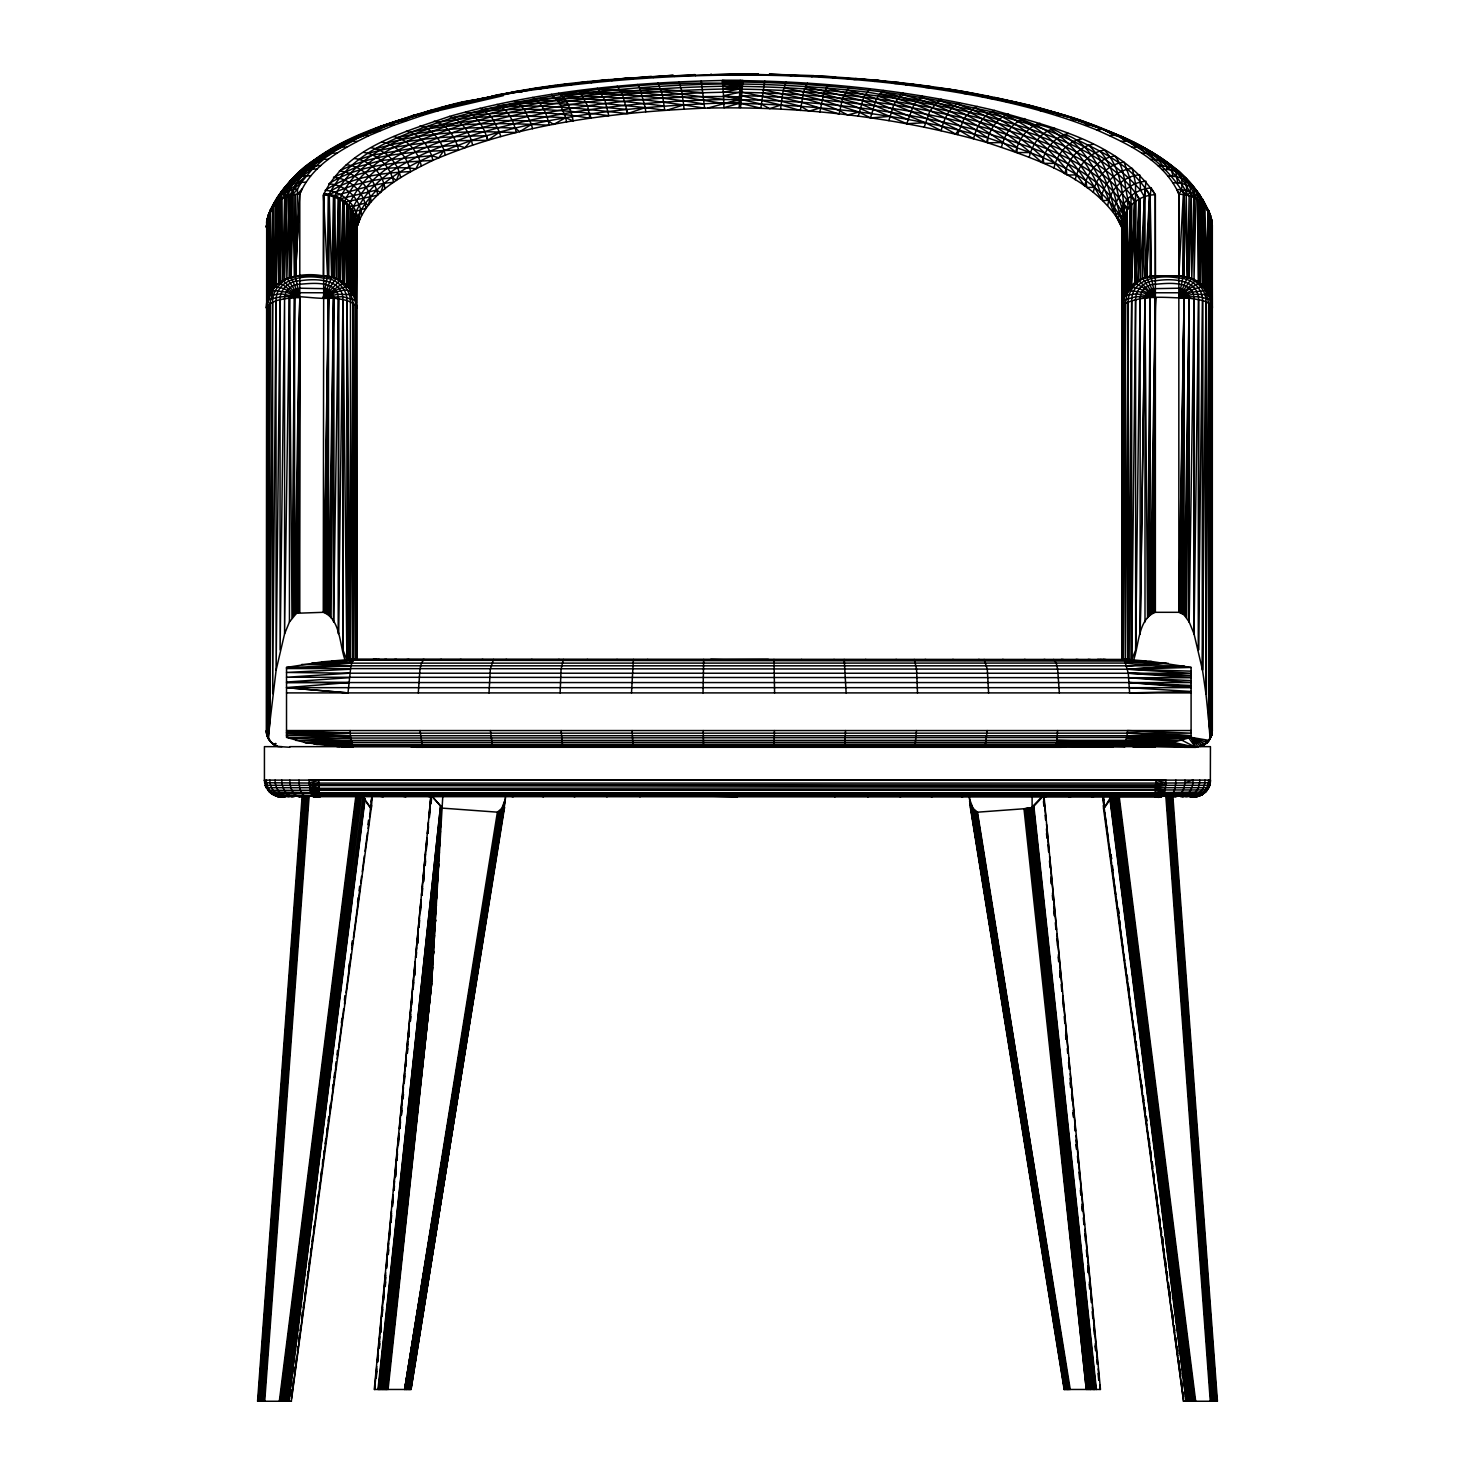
<?xml version="1.0" encoding="UTF-8"?>
<svg xmlns="http://www.w3.org/2000/svg" width="1475" height="1475" viewBox="0 0 1475 1475"><rect width="100%" height="100%" fill="white"/><g stroke="black" fill="none" stroke-linecap="round" stroke-linejoin="round"><path stroke-width="1.5" d="M355.014 659.417L352.838 661.04L350.902 665.797L286.519 668.544L1127.564 669.226L1183.577 665.815L350.902 665.797L311.797 663.16L1125.794 663.068L1145.872 661.095L345.132 660.21C339.508 645.423 340.725 618.892 323.265 612.309L296.512 613.268L289.45 621.971L284.583 633.826L276.12 670.111L268.063 737.74L267.344 736.338L271.216 742.386L277.06 746.184C270.699 743.824 266.256 737.334 266.311 730.567L266.717 220.826C301.637 130.574 418.789 115.732 500.394 94.806C633.66 73.4 771.001 68.311 905.576 84.831C970.55 93.146 1035.745 105.315 1096.718 129.948C1128.283 144.034 1164.218 160.664 1178.986 194.184L1178.838 275.917L1187.504 277.097L1189.145 195.714L1189.182 277.484C1198.382 282.223 1206.255 291.054 1206.034 301.951L1205.923 693.656L1210.569 737.74L1207.417 742.386L1201.867 746.073L1207.417 742.386L1211.418 735.693L1210.754 304.919L1208.67 293.488L1208.597 211.386C1188.979 166.159 1140.212 143.702 1097.068 126.242C1006.134 93.165 909.061 80.738 812.872 75.778L811.877 76.847M503.436 95.617L438.259 110.754L434.535 110.127C372.087 128.399 296.143 150.837 267.952 215.94L268.266 300.181L266.311 308.091C266.219 278.72 300.015 271.363 323.265 275.917C340.67 275.53 357.005 290.391 356.747 308.091L355.493 299.665L356.047 659.417L355.954 220.771L354.793 300.181L356.342 303.057L356.747 226.726C356.452 209.395 340.504 194.977 323.412 195.013L323.265 275.917L331.93 277.097L333.608 196.765L334.843 195.714C360.49 145.49 422.495 130.943 471.963 114.995C559.302 92.206 649.922 84.241 739.989 83.762C643.598 80.037 545.99 92.243 452.843 117.65C407.284 133.192 351.492 148.901 328.501 195.53L327.598 276.249L323.412 195.013C346.053 147.518 403.615 132.308 449.433 116.433C538.025 91.21 630.452 82.379 722.252 80.498C813.684 80.48 905.484 89.385 994.556 110.441C1051.841 127.127 1119.783 142.245 1155.368 194.718L1155.368 612.309C1137.889 618.892 1139.124 645.46 1133.482 660.265L1124.78 661.04L1123.71 659.823L1128.283 659.417L1131.694 300.66C1131.675 277.171 1161.821 274.7 1178.838 278.111C1191.099 277.816 1202.789 288.16 1202.623 300.697L1202.512 670.111L1205.923 693.656L1208.652 303.315L1208.67 720.077L1210.09 738.901M266.772 734.237L266.735 306.45L269.943 293.488L269.999 211.386L274.737 202.388L267.233 218.779L267.565 299.665M266.625 733.776L268.063 737.74L269.851 303.371L273.115 290.464L272.746 207.108L271.382 291.257L268.266 300.181C288.694 291.921 312.147 300.015 333.608 298.098C341.389 299.425 351.068 299.849 356.378 306.523L356.747 659.417L356.747 227.74C366.685 193.668 403.007 174.99 432.894 160.351C518.37 123.55 612.383 112.248 704.589 108.154C799.468 105.887 895.159 116.507 986.572 142.411C1036.28 159.06 1093.786 177.479 1121.959 225.362L1121.867 308.091L1122.733 220.291C1126.162 205.67 1140.341 194.903 1155.238 194.718L1155.368 275.917C1139.732 275.696 1124.724 287.422 1122.291 303.057L1122.733 220.291C1095.317 172.169 1037.165 154.469 987.789 137.931C907.586 114.792 823.953 105.702 740.708 103.397L739.399 102.291C649.147 105.555 557.808 112.45 471.373 140.457C428.008 156.387 375.369 174.474 355.917 220.494L355.106 298.153C351.548 282.26 332.447 294.392 323.265 297.581L326.989 278.388L328.501 276.304L329.404 194.202L353.318 185.26L372.142 180.577L392.313 177.424L396.369 180.448L399.448 172.667C395.337 160.203 384.496 149.713 371.276 147.777M438.259 110.754L422.624 115.382L418.752 114.81C363.44 133.266 297.637 154.211 270.349 210.648L271.382 291.257L276.12 285.339L276.175 203.347L274.719 286.906L269.427 295.553L280.969 293.802L299.794 297.581L299.13 612.346M271.216 742.386L268.524 738.901L269.943 720.077L272.58 301.951C272.359 291.054 280.232 282.223 289.45 277.484L288.86 191.068C309.012 153.713 353.115 140.531 389.603 124.803L393.714 125.264L422.624 115.382M289.45 621.971L289.506 296.549L293.673 290.114L299.794 288.215L326.473 288.694L330.621 291.11L333.553 296.549L333.608 621.971L338.457 298.724C337.812 279.826 311.741 283.348 299.794 284.233C291.921 284.048 284.398 290.686 284.509 298.743L275.991 300.697L267.86 304.919M338.476 633.826L338.549 298.743L338.476 633.826L342.938 299.591C342.716 278.222 314.415 278.443 299.794 280.822C289.598 280.582 279.863 289.192 280.01 299.609L276.12 670.111L275.991 300.697C276.249 277.208 306.099 274.682 323.265 278.111C335.526 277.816 347.215 288.16 347.049 300.697L350.349 659.417L1131.675 659.823L1151.385 661.482L1191.099 667.419L1191.099 737.389L1195.58 747.29L1203.176 745.465L1207.417 742.386L1191.099 737.389L288.75 738.108L286.519 735.712L1191.099 735.73L1127.416 733.167L1127.453 730.549L1191.099 733.167L286.519 733.167L350.349 735.73L353.115 747.087M342.956 649.996L343.048 299.609L346.883 659.878L342.956 649.996L342.938 299.591M346.883 659.878L346.938 300.66M356.747 227.39L360.158 218.023L356.747 227.298L358.277 221.877L355.014 217.71L354.332 296.346L354.332 215.59C373.101 169.312 426.588 151.925 469.677 136.087C551.724 110.441 638.067 101.425 723.709 99.526C808.65 99.692 893.997 108.707 976.339 129.966C1029.79 146.799 1094.69 163.264 1124.319 215.461L1123.507 298.153L1122.235 306.523L1125.425 303.371L1126.882 294.594L1130.293 286.906L1130.68 205.652C1098.691 154.617 1034.602 138.521 980.469 122.185C896.56 101.148 809.757 92.409 723.358 92.224C636.37 94.105 548.718 102.9 465.16 128.177C421.979 143.776 367.552 160.037 348.45 206.316L348.34 286.906L350.276 208.694L349.944 290.464L353.207 303.371L355.106 659.417L355.198 304.919M339.766 746.645L305.638 742.681L286.519 737.389L286.519 667.419L322.214 661.851L351.824 663.068L331.949 661.15L352.838 661.04L346.699 659.897L353.908 659.823L350.405 659.417L350.46 301.951C350.681 291.054 342.827 282.223 333.608 277.484L323.265 276.138L295.442 276.249L295.313 194.516L294.558 276.304L284.583 279.42L283.808 281.061L299.794 297.581L298.466 612.457M353.631 295.553L351.732 294.594L351.603 291.22L351.732 210.648L350.349 289.174L343.564 282.573L323.265 297.581L342.808 296.678L354.793 300.181L353.097 293.488L353.004 213.027C349.298 201.024 335.784 194.165 323.799 193.575L323.265 612.309L328.464 296.936L326.989 294.17L324.094 292.769L299.794 292.714L296.069 294.17L294.558 297.71L291.976 617.767L289.45 298.098L294.576 296.936M353.207 303.371L353.097 659.417L353.097 303.315L350.405 659.417L322.214 661.851M1122.309 306.45L1122.291 659.417L1124.595 214.834C1122.807 192.34 1120.631 167.394 1104.443 150.081C1089.582 152.331 1077.967 165.329 1075.238 179.784M1123.434 304.919L1122.991 659.417L1123.526 304.846L1123.507 659.417L1125.536 303.315C1145.301 294.244 1168.163 298.098 1189.182 298.098C1196.741 299.757 1209.002 299.517 1212.321 308.091L1212.081 223.038L1211.842 734.237M1124.319 215.461L1124.282 296.346L1135.676 282.057L1139.548 198.867C1105.9 147.777 1040.852 132.197 985.669 115.953C899.805 95.082 811.195 86.306 722.953 86.232C634.213 88.113 544.828 96.815 459.389 121.872C415.544 137.433 359.882 152.865 339.729 199.402L338.476 279.42L339.25 281.061L342.956 282.057L342.495 283.698L344.431 283.274L346.938 285.339L353.097 293.488L354.627 214.52L357.485 216.493L358.277 221.877L356.747 226.726L356.305 219.757L352.083 209.598C374.853 159.577 434.867 143.444 482.731 127.422C566.16 105.002 653.204 94.713 739.51 96.815L741.114 95.635C825.392 97.885 910.038 106.753 991.403 129.542C1040.742 145.748 1099.281 162.416 1127.084 210.261L1128.688 290.464L1141.742 292.142L1155.368 297.581L1154.704 612.346M1154.04 612.457L1155.368 297.581L1136.543 293.802L1125.001 295.553L1125.609 212.953L1126.937 291.257L1122.659 301.619L1122.235 306.523M1205.923 693.656L1205.923 301.914L1202.512 670.111L1194.031 633.826L1194.123 298.743C1193.238 279.844 1167.463 283.329 1155.368 284.233C1147.476 284.048 1139.972 290.686 1140.083 298.743L1135.676 649.996L1131.675 659.823L1128.098 659.417L1128.283 301.914L1125.517 659.417L1125.425 303.371M1128.283 301.914L1128.283 659.417L1122.622 659.417M1129.537 687.663L1191.099 691.48L1129.61 692.9L1128.283 673.208L1124.78 661.04L1131.675 659.823L1131.694 300.66L1129.905 659.528L1123.71 659.823M1153.395 612.66L1155.368 297.581L1144.545 288.473L1136.119 283.698L1135.676 282.057L1135.547 183.637L1132.376 168.371C1116.612 169.902 1103.282 183.195 1101.051 198.775C1087.075 173.534 1071.237 148.035 1047.158 131.22C1020.128 114.847 987.125 111.86 956.888 103.969C879.764 88.961 801.054 81.697 722.492 81.936L722.252 80.498L742.884 80.388L740.561 107.546M1202.512 670.111L1202.512 300.66L1198.511 649.996L1198.511 299.591L1194.031 633.826L1189.182 621.971L1189.108 296.549L1184.96 290.114L1178.838 288.215L1152.141 288.694L1146.942 292.29L1145.079 296.549L1140.157 633.826L1140.157 298.724M1145.006 621.971L1145.006 298.098L1150.15 296.936L1155.368 297.581L1152.731 612.918M1128.154 301.951C1127.932 291.054 1135.805 282.223 1145.006 277.484L1145.024 196.544L1142.406 278.535L1144.434 196.71L1145.946 181.259C1129.647 182.292 1115.321 195.862 1113.588 212.123C1099.926 175.101 1080.308 131.349 1036.501 124.49C1025.457 129.394 1018.395 140.567 1015.722 152.036C981.723 125.522 943.226 104.43 901.041 94.418L893.703 104.78L888.872 120.655M1151.422 613.674L1155.368 297.581L1139.364 281.061L1140.157 279.42L1150.131 276.304L1150.131 195.235L1146.702 277.097L1155.368 297.581L1152.086 613.268M1154.741 796.869L1156.031 780.128M1198.511 649.996L1198.622 299.609C1198.143 278.24 1170.136 278.406 1155.368 280.822C1145.172 280.582 1135.437 289.192 1135.584 299.609L1131.675 659.823M1212.321 308.091C1212.505 292.142 1198.917 277.484 1183.097 276.452L1178.838 297.581L1189.643 288.473L1198.069 283.698L1198.511 282.057L1198.456 200.157L1199.138 282.573L1205.518 290.464L1208.781 303.371L1208.67 720.077L1210.662 304.846L1210.569 737.74L1212.321 730.567L1212.321 225.232C1196.87 162.379 1125.72 136.198 1070.555 117.797C1114.233 132.566 1166.983 150.302 1187.725 195.308L1190.104 191.768L1190.417 186.79L1186.379 178.623C1172.404 167.099 1158.502 154.211 1141.337 146.873M1210.182 738.754L1208.486 741.206L1204.946 741.483L1208.707 740.929L1211.749 734.863L1211.897 306.45M268.524 738.901L266.827 734.734L267.952 304.846L268.063 737.74M393.714 125.264L368.713 135.737L364.399 135.387C325.551 151.224 284.233 174.013 268.192 215.295L267.934 298.153L266.68 306.523M356.083 302.043L356.305 219.757M703.022 692.9L703.667 659.417M774.393 730.549L774.135 747.087M1127.084 210.261L1126.937 291.257L1125.001 295.553M1155.368 275.917L1184.075 276.304L1184.241 194.534C1142.738 124.73 1046.826 111.565 974.496 94.013L991.421 97.184L981.059 96.022M267.952 215.995L266.975 302.043L266.717 220.826L270.81 209.007L267.233 218.779M269.943 293.488L270.349 210.648C276.194 200.287 287.975 193.981 299.794 194.202C311.889 165.016 341.813 149.012 368.713 135.737M293.248 616.108L294.558 297.71L299.794 297.581L297.821 612.66M327.192 613.674L328.501 297.71L323.928 612.346M356.673 225.491L356.342 303.057L356.249 222.614M631.503 692.9L633.42 659.417M845.525 730.549L844.714 747.087M1148.822 616.108L1150.15 296.936L1151.643 294.17L1154.538 292.769L1179.668 292.769L1183.097 294.779L1184.075 297.71L1184.075 614.743L1189.182 621.971L1194.031 298.724L1194.031 633.826M1182.766 613.674L1184.075 297.71L1178.838 612.309L1184.075 614.743L1189.182 298.098L1178.838 297.581L1187.504 277.097L1186.232 194.884C1188.039 183.195 1183.798 170.879 1171.334 167.007M1209.389 213.857L1211.786 220.218L1211.915 303.057L1210.68 298.153L1207.306 294.594L1207.177 291.22L1208.597 211.386L1197.571 192.395L1199.286 196.452L1202.549 199.051L1210.201 214.668L1209.906 296.346L1210.44 215.295L1208.154 209.69L1205.499 207.256L1210.625 216.014L1208.154 209.69L1211.86 220.881L1210.035 218.152M269.427 295.553L272.691 289.174L273.188 206.445C287.201 172.925 322.785 157.235 352.802 141.102L357.19 141.397M326.547 613.268L328.501 297.71L324.574 612.457M1182.12 613.268L1184.075 297.71L1179.502 612.346M297.157 612.918L299.794 297.581L291.128 277.097L291.718 195.032C298.485 171.137 321.882 157.991 342.163 146.984L346.607 147.223M331.082 617.767L333.608 298.098L328.464 296.936M362.998 796.869L286.168 1401.25M560.131 692.9L561.072 669.226L563.321 659.417M916.491 730.549L914.906 747.29M1186.656 617.767L1189.182 298.098L1189.182 621.971M1212.063 733.462L1212.321 730.567L1211.288 736.338M275.991 300.697L272.691 693.656L272.58 301.951M325.883 612.918L328.501 297.71L328.501 614.743L333.608 298.098L333.608 621.971M329.404 194.202L333.608 196.765L333.608 277.484L334.843 195.714C354.074 190.718 373.267 183.711 393.53 182.347C390.93 167.468 378.669 154.377 363.458 152.386M333.608 277.484L334.309 196.968L336.226 278.535L338.439 198.775L334.843 195.714M351.732 294.594L337.812 294.262L323.265 297.581L331.672 277.392L338.476 279.42L339.121 199.07L376.604 190.072L380.605 192.617L383.942 183.693C379.849 170.621 368.068 160.056 354.313 158.489M1181.457 612.918L1184.075 297.71L1180.148 612.457M1200.097 283.348L1199.673 201.006L1199.138 282.573L1198.069 283.698L1200.005 283.274L1201.111 198.848L1200.226 195.364L1192.501 185.315L1182.342 174.843L1177.179 171.874M272.691 289.174L273.631 205.928C283.974 180.116 310.451 167.412 332.502 153.013L337.001 153.197M296.512 613.268L299.794 297.581L295.442 276.249L297.526 189.04L301.361 182.31L312.368 169.109L323.836 159.208L328.353 159.337M325.238 612.66L328.501 297.71M489.018 692.9L490.327 669.226L493.498 659.417M987.199 730.549L984.987 747.29M1158.944 157.53L1179.115 171.893C1182.249 178.825 1183.853 187.62 1178.986 194.184L1184.075 194.534L1183.171 276.249L1183.319 194.479L1178.838 275.917M1180.811 612.66L1184.075 297.71M281.983 746.645L264.431 746.645L264.431 780.128L1210.44 780.128C1210.643 789.051 1202.715 796.998 1193.828 796.869C1202.07 797.182 1210.938 789.143 1210.348 780.128L1210.44 746.645L1199.525 746.645M295.848 613.674L299.794 297.581L287.441 278.941L291.128 277.097L293.119 189.759L301.361 182.31L305.897 182.236M329.792 616.108L333.608 298.098M924.217 127.034L929.932 110.92L938.782 100.521C977.925 111.842 1011.979 135.552 1041.958 162.545C1044.65 150.487 1052.689 139.111 1064.471 134.575C1083.314 139.498 1093.878 157.622 1102.175 173.829C1111.726 190.644 1112.242 210.519 1121.885 226.837L1121.867 659.417L1121.885 226.837L1118.456 219.056C1119.857 202.462 1134.662 188.708 1151.201 187.933L1155.238 194.718M1185.365 616.108L1189.182 298.098M1209.205 295.553L1207.177 291.22L1208.283 210.741L1205.518 290.464L1192.464 292.142L1178.838 297.581L1191.192 278.941L1198.511 282.057L1197.405 192.045L1189.145 182.033L1187.283 182.07M276.12 285.339L277.282 202.241C284.03 185.537 300.531 164.887 320.702 165.624M299.794 276.138L294.558 276.304L292.4 194.884L297.526 189.04C287.385 190.109 276.931 195.677 273.631 205.928L274.719 286.906L278.627 283.274L282.96 284.712L299.794 297.581L294.558 614.743L294.558 297.71L289.45 298.098L284.583 633.826L284.583 298.724L280.102 649.996L280.01 299.609M1093.362 192.303C1095.814 177.092 1108.573 163.909 1124.061 162.139L1129.537 177.203L1131.067 195.751L1134.588 202.093L1135.049 282.573L1135.713 201.338C1100.829 151.814 1038.253 134.631 982.958 118.848C898.128 98.032 810.273 88.979 723.156 89.035C635.338 90.915 546.856 99.655 462.394 124.785C419.048 140.162 365.376 155.944 344.634 201.282L346.883 204.822L346.938 285.339L347.989 205.818L353.226 206.426L364.989 203.126L368.51 205.191L370.28 196.562C366.353 182.808 353.631 172.132 339.324 171.008C376.088 152.478 418.292 151.759 458.559 149.897C455.627 137.304 447.183 124.674 434.148 121.171M418.292 692.9L419.969 669.226L421.408 663.068L424.026 659.417L419.601 660.228M1057.557 730.549L1056.727 742.386L1054.717 747.29M1134.201 283.274L1136.119 283.698L1138.184 280.582L1140.175 198.59L1140.157 279.42L1144.434 196.71L1140.562 190.238L1139.677 174.751C1123.637 176.041 1109.79 189.464 1107.799 205.375M1140.157 633.826L1144.95 298.098L1147.55 617.767L1150.131 297.71L1150.131 614.743L1155.368 297.581L1151.016 276.249L1150.131 195.235M338.476 279.42L338.439 198.775L339.969 198.111L342.901 201.485L342.956 282.057L344.154 202.315L377.711 195.143C375.517 179.507 362.094 166.177 346.275 164.702M350.349 289.174L351.622 210.464L352.083 209.598L355.788 211.294L365.966 208.344C364.343 191.971 349.852 178.346 333.498 177.387L356.176 167.228L381.122 160.48L431.603 155.668L438.739 157.843L444.012 150.395C440.177 139.258 431.603 128.878 419.748 126.094M289.45 277.484L290.888 195.29L291.128 277.097M342.956 282.057L344.265 202.425L344.523 283.348L346.883 204.822L348.708 205.136M351.677 291.257L353.004 213.027L354.627 214.52M1183.909 665.87L1127.564 669.226L1191.099 673.282L349.354 673.208L286.519 677.246L1128.854 677.689L1191.099 682.575L348.358 682.556L286.519 687.663L348.008 692.9L350.902 665.797L301.803 664.432M1139.548 198.867L1138.184 280.582L1139.364 281.061M346.938 285.339L348.45 206.316M1210.201 214.668L1208.67 293.488L1205.518 290.464L1207.177 291.22M780.662 109.168L781.031 105.02L741.114 95.635L739.491 97.442L739.307 107.509L740.708 103.397L739.454 99.397L723.543 95.728L722.492 81.936L742.57 81.826L740.229 80.388L739.491 97.442L740.892 99.415L761.063 104.043L769.692 108.634L781.031 105.02L800.335 110.459L803.617 91.727L807.415 83.208M1128.688 290.464L1126.937 291.257L1128.264 289.174L1130.219 206.168C1123.378 190.22 1127.14 170.178 1114.75 156.037C1099.576 158.065 1087.37 171.137 1084.752 185.961C1064.12 156.829 1038.732 129.652 1005.36 115.271C995.127 120.581 989.135 131.533 986.572 142.411C950.619 118.129 909.854 98.401 866.673 92.095C818.883 86.472 770.558 83.928 722.713 83.854L739.86 86.158L741.648 88.924L739.62 92.317L723.543 95.728L723.948 107.657L739.381 103.361L723.838 103.508L682.778 97.092L641.902 92.98L579.638 91.985L577.794 90.62M264.431 780.128L267.878 790.305L276.046 796.058L1154.962 796.647C1165.748 800.648 1165.711 786.802 1165.951 780.128L308.92 780.128L310.395 791.964L313.917 796.869M306.302 175.673L288.86 191.068L286.74 196.562L284.583 279.42L284.841 192.912L293.562 179.434L301.859 176.318L310.856 175.654M1119.672 136.88C1148.435 148.367 1179.945 165.753 1191.321 196.341L1189.182 277.484L1178.838 276.138L1151.016 276.249L1150.205 195.216L1151.201 187.933M1162.208 169.625C1174.819 168.002 1184.978 176.262 1192.501 185.315L1200.89 201.854L1202.512 285.339L1205.923 289.174L1207.988 210.132L1204.319 203.034M1128.264 289.174L1130.68 205.652M1168.255 176.226C1178.304 175.691 1189.514 179.526 1194.105 189.169L1191.782 278.535L1191.321 196.341L1184.241 194.534L1187.504 277.097M432.359 796.869L441.467 806.751L431.622 983.714L388.072 1389.468M1053.943 168.15C1056.598 155.778 1065.134 144.31 1077.248 139.941C1104.591 152.828 1134.459 167.744 1149.541 195.327L1146.702 277.097L1143.014 278.941L1155.368 297.581L1139.345 288.565L1130.293 286.906L1131.067 195.751M1175.888 780.128C1175.538 785.972 1175.059 795.043 1168.274 796.869M1175.003 796.869C1182.618 795.928 1184.978 786.617 1184.978 780.128M1135.676 282.057L1138.958 199.18L1135.602 192.635M579.638 91.985L587.769 105.942L589.797 118.313C544.994 109.832 498.255 111.344 452.843 117.65L449.433 116.433M1124.522 747.087L1127.416 733.167L1191.099 735.73M1145.006 277.484L1149.541 195.327M1193.054 780.128C1193.164 787.337 1189.071 796.482 1180.922 796.869M387.353 1389.468L431.622 983.714L442.758 796.869M1199.765 780.128C1199.968 788 1194.363 796.777 1185.882 796.869M366.538 802.474L371.276 808.908L372.179 796.869L371.018 801.865M1204.983 780.128C1205.204 788.517 1198.438 796.942 1189.717 796.869L1198.825 796.058L1204.725 792.739L1201.185 793.366M302.08 796.869L257.553 1401.25L291.46 1401.25M258.143 1401.25L302.799 796.869M258.807 1401.25L303.168 796.869M259.213 1401.25L303.573 796.869M259.674 1401.25L304.034 796.869M260.19 1401.25L304.551 796.869M260.743 1401.25L305.104 796.869M261.333 1401.25L305.694 796.869M261.96 1401.25L306.321 796.869M262.624 1401.25L306.984 796.869M263.306 1401.25L307.667 796.869M264.007 1401.25L308.386 796.869M264.726 1401.25L309.105 796.869M1208.541 780.128C1208.744 788.885 1201.203 797.016 1192.335 796.869M1209.389 785.991L1210.348 780.128M266.717 220.826L266.827 734.734L266.311 730.567M1212.321 730.549L1211.491 735.712M374.613 1389.468L376.77 1366.588M377.213 1362.015L385.676 1272.778M386.118 1268.205L391.539 1211.012M391.963 1206.439L393.051 1194.99M393.493 1190.417L398.914 1133.224M399.338 1128.633L415.194 961.608M415.618 957.035L421.039 899.842M421.481 895.251L426.902 838.058M427.344 833.486L428.432 822.036M428.856 817.463L430.811 796.869L374.263 1389.468L411.027 1389.468L505.519 796.869M374.853 1389.468L375.277 1384.896M375.941 1378.037L376.807 1368.874M377.452 1362.015L378.319 1352.87M378.762 1348.297L379.849 1336.848M380.273 1332.275L381.361 1320.826M381.785 1316.253L382.67 1307.108M383.316 1300.249L384.182 1291.086M384.625 1286.513L385.694 1275.064M386.358 1268.205L387.224 1259.06M387.648 1254.487L388.736 1243.038M389.179 1238.465L390.045 1229.32M390.691 1222.443L391.557 1213.298M392.202 1206.439L393.087 1197.276M393.733 1190.417L394.599 1181.272M395.023 1176.681L396.111 1165.25M396.554 1160.678L397.42 1151.514M398.066 1144.655L398.932 1135.51M399.596 1128.633L400.462 1119.488M400.887 1114.916L401.974 1103.466M402.417 1098.893L403.486 1087.462M403.929 1082.871L404.795 1073.726M405.441 1066.868L406.307 1057.704M406.75 1053.132L407.837 1041.7M408.262 1037.109L409.349 1025.678M409.792 1021.106L410.88 1009.656M411.304 1005.083L412.17 995.938M412.834 989.061L413.701 979.916M414.125 975.344L415.212 963.894M415.858 957.035L416.724 947.89M417.167 943.299L418.255 931.868M418.679 927.296L419.545 918.132M420.209 911.273L421.076 902.128M421.721 895.251L422.587 886.106M423.03 881.534L424.118 870.084M424.542 865.512L425.63 854.08M426.072 849.508L426.939 840.344M427.584 833.486L428.451 824.322M429.096 817.463L429.962 808.318M430.405 803.746L431.05 796.869M376.236 1378.037L376.881 1371.178M377.748 1362.015L378.411 1355.156M379.057 1348.297L379.702 1341.42M380.568 1332.275L381.232 1325.417M382.099 1316.253L382.744 1309.394M383.611 1300.249L384.274 1293.372M384.92 1286.513L385.786 1277.368M386.653 1268.205L387.095 1263.632M387.962 1254.487L388.607 1247.61M389.474 1238.465L390.119 1231.607M390.986 1222.443L391.649 1215.584M392.516 1206.439L393.161 1199.562M394.028 1190.417L394.47 1185.845M395.337 1176.681L395.982 1169.822M396.849 1160.678L397.512 1153.8M398.379 1144.655L399.024 1137.797M399.891 1128.633L400.536 1121.774M401.2 1114.916L401.845 1108.038M402.712 1098.893L403.357 1092.035M404.224 1082.871L404.887 1076.013M405.754 1066.868L406.399 1059.99M407.045 1053.132L407.911 1043.987M408.575 1037.109L409.22 1030.251M410.087 1021.106L410.732 1014.228M411.617 1005.083L412.262 998.225M413.129 989.061L413.774 982.203M414.438 975.344L415.305 966.18M416.171 957.035L416.595 952.463M417.462 943.299L418.126 936.441M418.992 927.296L419.637 920.437M420.504 911.273L421.149 904.415M422.016 895.251L422.68 888.392M423.325 881.534L423.97 874.675M424.837 865.512L425.501 858.653M426.367 849.508L427.012 842.631M427.879 833.486L428.543 826.627M429.409 817.463L430.055 810.605M430.7 803.746L431.364 796.869M379.425 1348.297L379.849 1343.707M380.937 1332.275L381.361 1327.703M385.27 1286.513L385.712 1281.941M388.312 1254.487L388.755 1249.897M395.687 1176.681L396.13 1172.109M401.55 1114.916L401.993 1110.343M403.062 1098.893L403.505 1094.321M407.413 1053.132L407.837 1048.559M408.925 1037.109L409.368 1032.537M410.456 1021.106L410.88 1016.533M414.788 975.344L415.231 970.771M417.831 943.299L418.255 938.727M423.694 881.534L424.118 876.961M425.206 865.512L425.63 860.939M431.069 803.746L431.493 799.155M733.112 74.543L758.371 74.653M1197.387 796.463L1205.462 791.964L1209.537 785.308L318.913 785.29L1165.711 785.308L1156.013 783.096L318.858 783.096L264.633 782.746L264.523 780.128L265.371 785.677L269.925 792.536M377.95 1389.468L440.546 806.106L432.636 796.869M378.411 1389.468L440.546 806.106M431.622 983.714L386.634 1389.468L433.65 951.283L385.159 1389.468L435.549 919.865L383.721 1389.468L437.264 890.439L382.357 1389.468L438.757 863.889L381.122 1389.468L439.956 841.008L380.015 1389.468L440.859 822.497L379.112 1389.468L441.467 806.751M379.112 1389.468L441.173 815.067M380.015 1389.468L440.453 831.181M381.122 1389.468L439.402 851.942M382.357 1389.468L438.057 876.758M383.721 1389.468L436.434 904.857M384.44 1389.468L435.549 919.865M385.159 1389.468L434.627 935.39M385.897 1389.468L433.65 951.283M386.634 1389.468L432.654 967.434M781.031 105.02L783.243 90.491L786.193 81.955M764.751 81.014L760.805 108.191L740.708 103.397M279.328 1401.25L355.752 796.869M280.066 1401.25L356.489 796.869M280.803 1401.25L357.227 796.869M281.541 1401.25L357.964 796.869M282.26 1401.25L358.683 796.869M283.679 1401.25L360.103 796.869M284.988 1401.25L361.412 796.869M364.288 798.122L287.201 1401.25L363.919 797.975L371.294 808.872M288.602 1401.25L364.841 798.454M288.952 1401.25L365.136 798.749M294.189 1371.621L294.797 1367.048L294.262 1373.907M819.805 112.063L823.806 93.275L828.452 84.757M291.202 1396.696L291.773 1389.856M292.732 1385.302L293.341 1380.747M295.793 1362.513L296.401 1357.94M297.323 1351.118L297.932 1346.546M298.54 1341.992L299.148 1335.152M300.07 1330.597L300.679 1326.043M301.601 1319.203L302.227 1312.363M303.131 1307.809L303.739 1303.255M304.661 1296.414L305.27 1291.86M306.192 1285.02L306.8 1280.466M307.408 1275.912L308.017 1271.339M308.939 1264.518L309.547 1259.945M310.469 1253.123L311.077 1248.551M311.999 1241.71L312.608 1237.156M313.53 1230.316L314.138 1225.762M316.277 1209.813L316.885 1205.259M317.807 1198.419L318.416 1193.865M319.337 1187.025L319.946 1182.471M320.868 1175.63L321.476 1171.076M322.398 1164.236L322.804 1159.682M323.615 1155.109L324.223 1150.555M325.145 1143.715L325.754 1139.161M326.676 1132.321L327.284 1127.767M328.206 1120.926L328.814 1116.372M329.736 1109.532L330.16 1104.978M332.483 1089.029L333.092 1084.475M334.014 1077.635L334.622 1073.081M335.544 1066.241L336.152 1061.668M337.074 1054.846L337.535 1050.274M341.352 1022.931L341.96 1018.377M344.413 1000.142L344.91 995.588M348.69 968.245L349.298 963.673M351.751 945.438L352.285 940.884M357.558 902.147L358.167 897.593M359.089 890.753L359.66 886.198M367.957 824.654L368.566 820.1M291.423 1398.964L328.851 1118.253M329.755 1113.699L336.263 1063.493M337.111 1058.921L337.812 1052.081M338.642 1047.508L343.675 1008.716M344.468 1004.143L345.205 997.303M345.998 992.73L351.068 953.938M351.824 949.384L352.617 942.525M353.355 937.971L360.029 887.747M360.711 883.193L361.559 876.353M362.242 871.78L364.343 855.813M365.007 851.241L367.423 832.988M368.068 828.415L368.971 821.575M369.598 817.003L371.774 796.869M291.294 1401.25L371.608 805.442M1166.743 169.588L1167.204 166.417C1149.338 146.228 1121.885 135.977 1096.792 127.127M268.948 217.47L269.575 213.156L272.58 208.252M1104.056 807.876L1103.097 796.869L1104.203 800.224M501.094 809.535L407.321 1389.468L500.338 810.531L406.031 1389.468L498.845 811.822L404.629 1389.468L497.388 812.19L501.85 808.318L505.519 798.639M408.464 1389.468L501.85 808.318L407.911 1389.468M409.423 1389.468L503.307 805.276L408.981 1389.468M504.634 801.294L409.847 1389.468M411.027 1389.468L505.261 800.814M404.629 1389.468L498.476 812.006M405.33 1389.468L498.845 811.822M499.214 811.582L406.031 1389.468L499.601 811.287M406.694 1389.468L500.338 810.531M410.714 1389.468L504.542 807.341L503.786 810.789M858.229 116.267L863.631 97.313L869.937 88.813M1144.397 196.728L1145.798 188.652L1150.205 195.216M959.524 102.678C948.775 107.657 943.705 119.733 941.179 130.63L925.249 122.702L906.775 123.697L889.757 116.396L870.508 117.908L876.334 98.88L883.193 90.399M957.644 134.52L964.152 118.166L974.477 107.712C1009.73 121.319 1040.004 145.546 1064.784 173.755C1067.384 161.088 1076.363 149.51 1088.808 145.306C1110.011 165.661 1113.68 195.991 1122.383 222.559L1122.291 303.057M358.277 221.877L360.73 209.763C357.098 195.401 343.509 184.559 328.759 183.859C359.697 163.928 397.347 162.6 432.894 160.351C429.962 146.984 420.135 134.188 406.27 131.238M906.775 123.697L913.892 104.448L922.373 95.986M757.91 74.063L733.352 75.059L757.652 75.151L758.15 73.897L710.692 74.801M1209.5 785.659L1205.499 791.928L1155.607 792.72L319.264 792.72L269.409 791.964L265.242 785.308L1155.957 785.991L1165.398 787.724L1208.541 787.724L1209.389 786.009M1001.507 147.113C1004.383 134.889 1012.127 122.351 1024.738 118.553M1029.218 157.18C1032.15 144.218 1041.239 131.533 1054.68 128.27M1102.821 798.749L1103.245 797.311L1104.167 804.152M266.551 223.02L269.575 213.156M267.62 221.692L266.311 225.915L268.044 223.204M768.881 75.336L769.673 74.082L803.635 75.926M1131.141 286.666L1134.644 202.057L1131.675 285.339L1131.731 204.693L1127.066 199.549L1128.357 208.602L1123.729 203.9L1124.558 214.926C1115.616 194.239 1116.28 168.722 1099.926 151.077M1208.578 787.724L1209.611 785.29M266.311 227.427L268.044 223.702M971.085 810.789L969.37 796.869M393.678 136.548C406.252 138.908 415.987 149.344 420.025 161.144L415.839 168.814C385.049 164.536 351.327 173.165 325.127 190.404C340.098 190.883 354.055 201.835 357.485 216.493M347.492 286.666L339.268 288.565L323.265 297.581L335.618 278.941M301.361 182.31L292.658 184.264L284.952 188.505L277.282 202.241L278.517 283.348L278.978 201.006L279.476 282.573L280.158 200.139L280.563 283.698L282.61 280.582L284.638 197.576L288.86 191.068M266.311 226.449L268.044 223.37M849.305 86.619L842.612 98.346L839.109 113.999L801.367 102.273L762.169 92.741M287.754 185.334C292.917 174.529 305.085 168.076 316.904 169.146M289.782 747.29L277.872 746.479L273.207 744.101L274.682 745.059L275.714 743.492L274.387 744.875L270.349 741.464M275.862 200.637C289.063 180.263 307.722 157.88 332.502 153.013M293.119 189.759L289.469 195.714L286.832 278.535L286.74 196.562M1188.832 1401.25L1112.408 796.869L1109.845 798.565L1103.577 808.872L1183.577 1401.25L1102.692 796.869M790.508 75.926L791.891 74.69M274.995 201.43L269.999 211.386L268.708 296.346L268.192 215.295M274.682 745.059L275.714 743.492M757.652 75.151L733.259 73.953L674.057 75.944M1206.568 790.84L1207.214 789.955L267.878 790.305M1112.021 796.869L1103.595 808.908L1103.282 805.442M276.507 198.406C289.635 183.472 302.283 161.826 323.836 159.208M277.282 199.143L279.826 195.88M323.265 297.581L339.25 281.061M1207.306 294.594L1193.367 294.262L1178.838 297.581L1194.824 281.061M288.971 183.859C312.147 156.608 346.773 137.452 381.177 130.261M281.153 195.29L280.102 282.057L281.153 195.29C290.538 183.121 301.988 171.911 316.166 165.55M994.556 110.441C982.792 114.792 976.339 127.145 973.592 138.705L958.787 130.113L955.542 134.041C921.691 114.018 884.465 99.655 846.466 89.92M297.618 194.239L302.025 188.911L299.646 194.184L295.442 276.249L299.794 194.202L299.794 612.309M1093.27 1389.468L1030.232 807.747L1093.27 1389.468L1031.375 807.397L1094.358 1389.468L1031.892 807.231L1041.774 796.869M331.672 277.392L329.146 195.585M318.84 780.128L319.264 792.72L310.985 793.679L1201.24 795.043L1203.508 793.642L271.363 793.642L277.466 796.463L285.173 796.869L277.466 796.463L271.363 793.642L281.043 796.869M835.901 796.058L834.795 796.869M465.639 111.934C477.771 116.027 484.74 128.473 487.543 140.291L471.373 140.457L464.957 147.666L457.268 145.324L412.871 148.274L372.733 155.059L359.163 159.411M969.37 798.639L973.021 808.318L977.482 812.19L1032.113 808.153L1042.512 796.869M281.541 191.842L284.638 188.579M1206.642 743.123L1208.486 741.206M323.228 155.907L329.81 150.432L342.163 146.984M303.389 170.27C320.997 155.115 341.444 140.254 364.399 135.387M671.862 76.018L695.002 74.598L695.592 75.686M646.363 660.228L647.709 659.417M869.254 796.058L867.779 796.869M832.988 78.064L836.675 77.659M293.857 177.996L297.01 175.451M361.983 135.552C375.406 127.053 392.276 121.595 407.764 120.213M645.718 77.438L672.674 75.243L674.407 76.479M275.548 793.734L273.686 795.062L277.152 796.389M496.891 104.43C508.064 109.132 513.687 121.337 516.305 132.492L499.509 132.105L488.096 140.143L486.326 135.811C449.211 136.179 411.636 138.263 375.83 148.772M304.422 168.187L317.014 159.374M615.388 660.228L617.158 659.417M320.72 156.774C338.476 146.486 356.471 133.395 376.955 129.855M312.368 169.109C300.826 177.129 287.828 185.555 282.002 198.867L282.61 280.582L283.808 281.061M901.041 94.418L903.032 93.054M1204.54 744.691L1205.425 744.101L1191.099 737.389L1169.122 743.216L1134.883 746.7M901.87 796.058L900.045 796.869M853.841 79.576L858.321 79.226M1200.576 745.115L1205.425 744.101M1178.838 297.581L1194.842 288.565L1203.047 286.666M328.464 152.533L331.949 150.302M473.42 101.167C538.117 83.651 606.557 79.263 673.522 75.409M532.678 97.442C542.726 102.863 546.893 114.718 549.272 125.246L531.424 124.379L519.642 131.736L515.181 128.104C475.89 126.426 436.231 128.473 397.881 137.636M1203.508 793.642L1201.277 795.007L1202.586 794.324M313.308 161.973L319.909 157.917M448.879 106.735L461.491 102.457L500.394 94.806L458.319 103.397L424.265 113.059L447.921 106.513L451.516 107.177M632.609 78.968L629.77 77.806L624.165 78.949M485.57 99.194C467.501 99.728 448.584 104.356 431.788 111.713M585.372 660.228L587.566 659.417M933.601 796.058L931.407 796.869M330.677 191.068C354.59 176.41 383.15 172.759 410.585 171.616C407.764 157.456 396.609 144.513 382.007 142.061M558.638 93.257C567.801 99.249 571.009 110.791 573.185 120.913L565.663 117.742L553.641 124.435L548.258 120.913L477.808 120.305L423.565 127.256M874.417 81.42L877.994 80.314L885.977 81.77M938.782 100.521L941.216 99.194M617.767 79.466L607.073 80.351L631.171 77.935M964.244 796.058L961.718 796.869M556.554 660.228L559.117 659.417M894.717 83.54L900.709 83.319L892.043 83.079M364.012 134.594L368.049 132.713M372.106 130.814L381.73 126.168L403.763 119.696M974.477 107.712L977.317 106.421M267.159 735.712L266.606 733.683L266.827 734.734M358.296 137.157L337.185 146.928L344.431 142.669L352.802 141.102M380.9 127.901L390.727 123.623M905.576 84.831L909.946 83.798L924.383 86.251M529.119 660.228L532.069 659.417M573.462 83.854L565.109 84.812L610.318 79.668L612.033 80.682M397.808 121.946L408.059 117.816L380.255 127.219M265.26 785.345L266.44 788.111M1005.36 115.271L1008.568 114.036M561.201 85.31L553.402 86.324L569.332 84.057L571.562 85.015M925.544 87.449C959.322 87.984 993.818 98.696 1027.264 105.628C1056.69 112.506 1087.425 119.918 1113.846 135.221L1122.069 136.696L1136.543 147.021L1145.024 148.643L1155.072 159.429L1167.702 163.006L1171.482 167.634C1183.632 173.829 1190.897 186.901 1196.612 198.867L1204.559 205.412L1207.988 210.132M503.288 660.228L506.589 659.417M277.134 796.389L280.176 796.094L276.046 796.058L282.721 796.684L276.009 796.002L1198.825 796.058L319.706 796.002L273.631 795.043L269.409 792.001M1048.043 796.058L1044.577 796.869M657.997 83.006L662.386 94.732L664.727 110.238L645.22 107.583L627.815 113.52L622.524 94.732L617.195 86.214M479.246 660.228L482.878 659.417M410.197 117.078C429.041 111.289 448.566 103.232 468.257 103.066M1072.749 796.058L1069.006 796.869M944.996 90.344L950.324 89.459M1036.501 124.49L1040.096 123.31M1184.886 782.746L1192.869 780.128M486.142 97.922L497.425 94.843L538.172 88.334L557.882 85.532L560.26 86.453M418.752 114.81C394.747 120.249 370.852 129.671 349.077 141.157L381.73 126.168L389.603 124.803M667.272 110.09L683.663 104.909L704.589 108.154L701.252 80.978M457.176 660.228L461.122 659.417M1095.612 796.058L1091.629 796.869M434.535 110.127L411.377 116.027L392.682 122.775L399.854 119.954M442.058 108.191L482.325 98.438M437.245 660.228L441.449 659.417M430.903 110.312L411.377 116.027L414.973 115.032M410.068 117.226L422.237 113.667M820.377 107.878L808.964 111.178L800.796 106.292L761.745 96.262L741.372 92.114L739.547 95.635L741.114 95.635M963.949 93.533L972.394 93.607L965.904 93.017M707.834 108.062L739.454 99.397M1064.471 134.575L1068.453 133.451M455.388 105.149L461.62 103.434M465.787 102.291L516.25 91.45L551.152 86.638M370.004 660.228L375.166 659.417L372.567 659.675M427.437 111.307L447.921 106.513M424.265 113.059L432.12 110.975M870.508 117.908L858.966 112.045L847.553 115.013C821.999 100.134 791.116 96.576 762.63 89.551M1077.248 139.941L1081.415 138.853M441.08 107.638L464.828 102.347M982.368 97L988.527 96.262M1029.605 807.894L1092.016 1389.468M1178.212 796.058L1173.289 796.869M1187.744 796.058L1182.729 796.869M988.287 98.198C1021.179 100.853 1054.57 111.86 1086.024 122.812M1088.808 145.306L1093.141 144.255M502.828 94.898L535.646 88.316L557.882 85.532M386.395 143.112C423.233 133.727 461.583 130.593 499.509 132.105L500.689 136.548M371.128 659.897L379.296 659.417M368.16 153.345C401.772 144.2 436.618 140.863 471.373 140.457L472.627 144.993M308.994 782.746L318.84 780.478M266.33 787.724L318.987 787.724L309.178 785.308L318.858 783.096M291.386 277.392L295.535 276.452M1146.96 277.392L1155.368 276.138M526.63 90.639L531.037 89.662M1006.393 102.144L1009.767 101.406M546.69 87.689L551.152 86.785M1028.278 808.189L1090.652 1389.468L1028.278 808.189L1023.982 808.761L1086.301 1389.468L1025.42 808.613L1087.757 1389.468L1026.877 808.429L1089.214 1389.468M723.358 92.224L739.749 88.906L723.156 89.035M410.271 132.344C450.004 123.402 490.917 122.683 531.424 124.379L532.512 128.731M1023.687 106.311L1027.264 105.628M494.604 95.746L519.016 91.432L521.837 92.298M581.832 83.172L585.962 82.434L577.628 83.393M310.395 791.964L319.208 791.928L309.879 789.973L319.006 788.369L1165.398 787.724M553.402 86.324L567.174 83.983M1040.225 110.717C1057.169 110.514 1073.431 119.272 1089.214 124.877C1101.567 128.989 1115.211 131.976 1125.702 141.047L1134.072 142.596L1146.315 153.16L1154.925 154.838L1162.761 165.827L1171.482 167.634L1172.791 176.244M555.577 85.476L533.231 89.182L540.79 89.237M531.055 89.532L513.632 92.317L519.016 91.432M812.872 75.778L835.495 76.866M437.762 122.351C479.91 114.7 523.035 115.363 565.663 117.742L566.603 122.019M1055.971 115.363L1059.843 114.792M266.551 733.167L266.311 731.176M565.109 84.812L571.913 83.854M576.448 83.208L587.788 81.604L591.678 82.692M280.176 796.094L277.466 796.463L281.061 796.869C272.82 796.113 266.164 788.369 266.33 780.128M284.509 298.743L289.45 298.098M1070.942 120.249L1074.943 119.715M590.498 81.844L608.659 79.558M344.634 201.282L342.901 201.485L340.448 280.582L339.729 199.402M607.073 80.351L616.163 79.337M620.698 78.82L629.77 77.806M1085.084 125.338L1089.214 124.877M1198.898 794.859L1202.309 794.49M479.928 108.32L482.933 109.574C531.24 101.904 579.048 108.542 627.133 113.575L626.488 109.371C584.155 105.831 542.136 99.655 499.693 105.721M468.847 113.169C515.697 106.311 562.399 109.463 608.806 115.714L604.861 99.987L597.32 88.26M592.305 81.807L600.749 80.978M273.115 290.464L286.168 292.142L299.794 297.581L283.79 288.565L275.567 286.666M1096.718 129.948L1100.922 129.542M1155.423 794.49L1163.886 793.679L1155.607 792.72M309.879 789.973L1164.992 789.973L1155.865 788.369M406.676 659.62L409.036 659.417M1104.111 660.099L1107.504 659.915M394.046 659.62L396.498 659.417M1109.532 135.571L1113.846 135.221M384.053 659.62L386.561 659.417M310.985 793.679L319.522 795.007L1155.165 796.002L319.633 795.652L311.649 795.043L1163.222 795.043M1199.949 795.67L1192.298 796.666L1198.862 796.002L1194.805 796.058L1197.405 796.463M1184.038 296.936L1198.382 296.678L1211.067 299.665L1211.952 306.523M514.48 100.798L517.061 102.107C559.799 98.032 602.574 103.453 645.22 107.583L645.773 111.75M348.782 677.689L286.519 682.058L348.358 682.556L286.519 682.741M637.089 78.009L628.442 78.599L651.12 76.368L653.407 77.567M1121.332 141.342L1125.702 141.047M1108.868 200.25L1102.95 200.637C1095.501 172.151 1075.33 146.08 1050.882 129.431M1100.092 659.62L1107.19 659.823L1097.547 659.417M1151.385 661.482L1125.794 663.068L1166.153 663.086L1126.734 665.797L1168.218 663.308M535.038 98.77C578.071 97.276 621.491 100.355 664.285 106.089M1132.099 147.26L1136.543 147.021M650.051 77.143L660.947 76.589M350.054 669.226L286.519 672.453L349.354 673.208M350.552 738.145L295.738 740.413L1182.176 740.339L1195.58 747.29L1184.204 747.29L1195.58 747.29L1188.887 738.127L1127.066 738.145L1191.099 735.951L1127.287 735.73M350.847 740.395L304.237 742.367L1173.178 742.312L1195.58 747.29L1184.407 747.235M1141.834 153.326L1146.315 153.16M288.75 738.108L350.349 735.73L350.183 730.549M1188.887 738.127L1126.789 740.395L1173.178 742.312M560.703 94.621C608.769 91.929 656.928 96.41 704.368 104.006M1156.013 783.096L1210.145 782.746M770.042 74.838L733.186 73.787M319.264 792.72L320.13 796.869L313.142 796.666L1161.728 796.666L1155.054 796.463M1191.099 667.419L1127.564 669.226L1191.099 671.162M1150.555 159.54L1155.072 159.429M286.519 667.419L350.902 665.797M1094.542 187.307L1086.817 187.491L1085.987 181.056C1069.467 156.073 1048.614 133.063 1021.327 119.77M328.224 745.815L1152.583 745.336L1195.58 747.29L1169.122 743.216L1057.022 740.395M1158.225 165.882L1162.761 165.827M721.257 660.081L769.194 660.228M562.731 96.502L603.515 96.76L643.764 99.728L683.663 104.909L684.013 109.058M1002.76 142.577L987.66 142.762L987.789 137.931C956.077 115.327 919.165 100.706 881.405 91.763M725.682 660.044L756.214 660.062M316.498 744.469L1163.628 744.064L1195.58 747.29L1056.377 744.101M497.739 812.19L442.758 808.153M1076.492 174.935L1066.96 175.009L1066.056 168.961C1045.922 144.513 1020.405 124.748 991.513 111.713M598.924 89.643L661.593 91.524L723.709 99.526M754.057 660.062L710.471 659.62L768.457 659.417M305.638 742.681L351.197 742.386L314.009 744.064L351.603 744.101L324.85 745.428L352.083 745.465L336.595 746.424L1125.056 746.479L1056.008 745.465M710.471 659.62L738.92 659.897M413.479 747.124L422.919 747.29M350.349 659.417L1128.098 659.417M313.142 796.666L319.909 796.647M707.115 796.094L737.426 796.869M1155.368 612.309L1178.838 612.309L1178.838 194.202L1176.939 189.611C1187.264 189.224 1197.7 193.833 1203.969 202.13L1205.001 205.928L1205.923 289.174L1202.973 203.863C1200.318 190.127 1186.49 181.997 1173.16 182.882M286.519 692.9L1191.099 692.9M1191.099 730.549L286.519 730.549L350.22 733.167L286.519 732.43M289.893 746.645L422.348 746.645M1054.828 746.645L1184.978 746.645M411.285 747.087L1066.351 747.087M416.116 747.29L1061.502 747.29M1155.957 785.991L309.178 785.308M1063.844 1389.468L1100.479 1389.468L1044.06 796.869M1183.411 1401.25L1217.447 1401.25L1172.92 796.869M1030.509 152.552L1017.049 152.533L1017.013 147.445C988.158 124.896 955.763 106.698 920.16 97.332M1154.962 796.666L1161.728 796.666M1055.16 747.087L1064.157 747.124M1133.04 746.977L1155.368 747.087M1055.252 163.412L1043.618 163.319L1043.249 157.862C1018.211 134.741 989.467 114.773 956.888 103.969M1055.584 746.479L1113.035 746.977M286.519 734.937L350.349 735.73M1056.727 742.386L1160.346 744.58L1195.58 747.29M286.519 732.079L350.22 733.167M769.286 74.248L813.831 75.612M783.538 75.207L792.536 75.446M728.724 795.781L737.426 796.058M1191.099 680.602L1128.854 677.689L1191.099 677.744L1128.283 673.208L1191.099 675.366M1128.283 673.208L1191.099 675.937M637.421 84.462L639.726 87.781L703.428 92.704M1126.439 742.386L1163.628 744.064M1126.015 744.101L1152.583 745.336M348.008 692.9L286.519 687.663L1191.099 687.663L1129.278 682.556L1191.099 685.506M928.476 87.117L932.661 87.338L928.531 86.785M312.368 796.058L319.835 796.463M877.994 80.314L862.691 79.466L871.135 80.351M1155.238 795.652L1162.503 796.058M819.123 76.645L832.287 77.401M353.908 659.823L348.708 659.509L347.049 300.697M1129.278 682.556L1191.099 686.41M309.473 787.724L319.006 788.369M879.672 81.107L898.81 82.489M948.278 90.012L952.795 90.325L939.372 88.334M722.252 80.498L740.1 81.77M843.165 78.12L853.988 78.912M1150.15 296.936L1135.824 296.678L1123.821 300.181L1122.733 220.291M292.142 796.869L287.238 796.094M1103.447 659.417L1106.066 659.62M301.582 796.869C292.88 797.422 289.801 787.134 289.856 780.128M282.536 796.869L279.992 796.666L282.721 796.684C275.069 795.283 269.777 787.705 269.888 780.128M1088.144 659.417L1090.615 659.62M1076.031 659.417L1078.428 659.62M855.389 78.544L907.789 83.872L972.394 93.607M1061.299 659.417L1063.604 659.62M1070.242 1389.468L976.763 812.135L1068.859 1389.468L976.026 811.822L1067.568 1389.468L974.532 810.531L1066.96 1389.468M1044.06 659.417L1048.393 660.228M289.008 796.869C280.508 796.777 274.903 788 275.106 780.128M383.242 796.869L379.352 796.094M930.393 86.49L905.226 83.835M1024.443 659.417L1028.518 660.228M405.846 796.869L402.196 796.094M892.301 82.434L900.709 83.319M723.543 95.728L739.491 97.442M1002.576 659.417L1006.374 660.228M293.949 796.869C285.8 796.482 281.707 787.337 281.817 780.128M430.294 796.869L426.902 796.094M978.626 659.417L982.11 660.228M739.768 88.389L722.953 86.232L741.648 88.924M952.758 659.417L955.892 660.228M1155.755 790.84L1164.494 791.964M299.867 796.869L296.788 796.058M879.653 93.662C967.877 109.279 1077.137 119.549 1140.562 190.238M1150.131 276.304L1151.108 276.452M1004.788 100.798L1030.73 105.776L1043.95 110.09M925.157 659.417L927.941 660.228M513.153 796.869L510.682 796.094M1209.131 740.395L1191.099 737.389L1198.198 747.087M1029.753 106.016L1037.072 108.486M896.007 659.417L898.422 660.228M306.597 796.869C299.812 795.043 299.333 785.972 298.983 780.128M543.445 796.869L541.307 796.094M966.862 92.704L985.484 96.207M1041.055 109.279L1054.238 113.022L1045.646 110.754M805.461 86.527L862.248 100.54L907.733 119.401M865.548 659.417L867.558 660.228M783.926 87.67C813.555 94.087 844.032 99.987 871.301 113.667M574.808 796.869L573.019 796.094M1016.201 102.439L994.593 97.498M826.055 88.076L863.631 97.313L925.249 122.702M804.52 88.924L860.994 104.117L889.757 116.396M783.243 90.491L821.87 100.023L858.966 112.045M1056.395 113.52L1067.218 116.027M1156.031 780.478L1165.895 782.746M1106.01 131.072L1112.611 132.768L1115.893 135.239L1109.845 132.879M833.983 659.417L835.587 660.228M607.073 796.869L605.635 796.094M1056.266 113.63L1068.508 117.207M877.957 96.059L912.066 107.712L958.787 130.113M1117.866 135.884L1125.794 138.502L1135.252 143.923M801.533 659.417L802.713 660.228M640.058 796.869L638.988 796.094M1088.107 123.55L1098.543 127.293M1146.352 150.671L1152.418 152.921L1155.478 155.944M1187.246 277.392L1191.192 278.941M323.799 193.575L328.501 195.53L328.501 276.304M1053.611 659.417L1056.211 663.068L1057.667 669.226L1059.345 692.9M1191.321 196.341L1196.612 198.867M711.024 74.027L711.761 75.299M452.843 117.65C462.044 122.019 468.165 131.035 471.373 140.457M1165.545 162.102L1175.464 169.477L1177.677 182.974M984.138 659.417L987.291 669.226L988.6 692.9M492.65 747.29L490.419 730.549M482.933 109.574L491.396 116.709L499.509 132.105M551.484 94.345L559.689 102.807L565.663 117.742M1203.176 745.465L1191.099 737.389L1200.761 746.479M517.061 102.107L524.344 109.242L531.424 124.379M739.934 84.61L741.943 86.122M740.081 82.065L742.238 83.743M914.297 659.417L916.565 669.226L917.505 692.9M562.731 747.29L561.127 730.549M1122.383 222.559L1118.456 219.056L1121.922 226.007M1202.899 743.492L1204.245 744.875M1181.438 189.74L1186.232 194.884M844.216 659.417L846.134 692.9M633.052 747.29L632.093 730.549M422.477 747.087L420.062 730.549M1190.104 191.768L1193.994 197.576L1194.031 279.42L1196.022 198.517L1194.105 193.631M267.454 736.67L269.501 740.395M1121.867 227.74L1115.155 214.373L1119.359 213.783L1123.618 217.636L1121.148 208.694M678.906 81.862L681.634 90.381L683.663 104.909M639.726 87.781L645.22 107.583M444.012 150.395L445.303 155.023M420.025 161.144L421.315 165.882M399.448 172.667L400.702 177.535M773.969 659.417L774.596 692.9M703.538 747.29L703.225 730.549M383.942 183.693L385.104 188.689M370.28 196.562L371.331 201.688M590 113.907L590.83 118.147M360.73 209.763L361.615 215.073M976.395 812.006L1068.859 1389.468L977.132 812.19M1064.397 1389.468L969.61 800.814L1064.673 1389.468L971.564 805.276L1065.448 1389.468L973.021 808.318L1066.407 1389.468L973.777 809.535M970.329 807.341L1064.157 1389.468M977.482 812.19L1069.541 1389.468M976.026 811.822L1068.195 1389.468M975.657 811.582L1067.568 1389.468L975.288 811.287M973.021 808.318L1065.909 1389.468M1138.866 1061.668L1139.493 1066.241L1138.718 1061.668M1146.241 1116.372L1146.849 1120.926M1162.521 1237.156L1163.13 1241.71M1169.896 1291.86L1170.505 1296.414M1177.253 1346.546L1177.88 1351.118M1104.664 812.448L1108.37 839.828M1108.96 844.401L1109.919 851.241M1110.509 855.813L1111.449 862.654M1112.039 867.208L1115.782 894.606M1116.335 899.16L1118.861 917.432M1119.414 921.986L1123.176 949.384M1123.729 953.938L1124.724 960.778M1125.259 965.351L1126.273 972.191M1126.789 976.763L1130.588 1004.143M1131.104 1008.716L1132.136 1015.556M1132.634 1020.128L1135.105 1038.382M1135.713 1042.954L1137.999 1058.921M1138.479 1063.493L1139.53 1070.334M1140.009 1074.888L1142.48 1093.159M1143.088 1097.713L1145.393 1113.699M1145.854 1118.253L1146.942 1125.112M1147.403 1129.666L1151.256 1157.064M1151.698 1161.618L1152.805 1168.458M1153.247 1173.031L1154.169 1179.871M1154.778 1184.443L1158.668 1211.823M1159.073 1216.396L1160.217 1223.236M1160.622 1227.808L1161.544 1234.649M1162.153 1239.221L1166.08 1266.601M1166.467 1271.173L1167.61 1278.014M1167.997 1282.568L1170.449 1300.839M1171.076 1305.393L1173.473 1321.379M1173.842 1325.933L1174.764 1332.792M1175.372 1337.346L1177.843 1355.599M1178.451 1360.171L1180.885 1376.138M1181.217 1380.711L1182.139 1387.551M1182.747 1392.123L1183.669 1398.964M1112.427 865.678L1113.035 870.232M1119.765 920.382L1120.373 924.936M1127.103 975.067L1127.711 979.64M1128.633 986.462L1129.242 991.034M1134.441 1029.771L1135.049 1034.325M1135.971 1041.166L1136.58 1045.72M1137.502 1052.56L1138.11 1057.114M1141.779 1084.475L1142.388 1089.029M1143.309 1095.87L1143.918 1100.424M1144.84 1107.264L1145.448 1111.818M1146.057 1116.372L1146.665 1120.926M1149.117 1139.161L1149.726 1143.715M1150.648 1150.555L1151.256 1155.109M1152.178 1161.95L1152.786 1166.504M1153.708 1173.344L1154.317 1177.898M1156.455 1193.865L1157.064 1198.419M1157.986 1205.259L1158.594 1209.813M1159.516 1216.654L1160.124 1221.208M1161.046 1228.048L1161.655 1232.602M1162.263 1237.156L1163.185 1243.997M1163.793 1248.551L1164.402 1253.123M1165.324 1259.945L1165.932 1264.518M1166.854 1271.339L1167.463 1275.912M1168.384 1282.734L1168.993 1287.306M1169.601 1291.86L1170.523 1298.701M1172.662 1314.649L1173.27 1319.203M1174.192 1326.043L1174.801 1330.597M1175.722 1337.438L1176.331 1341.992M1176.939 1346.546L1177.861 1353.386M1178.783 1360.227L1179.392 1364.781M1180 1369.335L1180.608 1373.907M1181.53 1380.747L1182.139 1385.302M1183.061 1392.142L1183.669 1396.696M1119.248 796.869L1195.672 1401.25M1118.511 796.869L1194.953 1401.25M1117.773 796.869L1194.215 1401.25M1117.054 796.869L1193.478 1401.25M1116.317 796.869L1192.74 1401.25M1114.916 796.869L1191.339 1401.25M1113.588 796.869L1190.012 1401.25M1111.486 797.625L1187.818 1401.25L1112.408 796.869M1110.712 797.938L1187.818 1401.25L1112.039 797.44M1110.159 798.27L1186.398 1401.25M1109.845 798.565L1186.047 1401.25M1033.846 806.143L1096.423 1389.468M1033.422 806.493L1095.962 1389.468M1032.758 806.862L1094.358 1389.468M1027.577 808.318L1089.933 1389.468M1026.877 808.429L1088.476 1389.468M1025.42 808.613L1087.02 1389.468M1043.673 796.869L1046.088 819.75M1046.531 824.322L1049.131 851.794M1049.573 856.367L1056.506 929.582M1056.948 934.154L1062.369 991.366M1062.811 995.938L1068.232 1053.132M1068.656 1057.704L1069.744 1069.154M1070.186 1073.726L1075.607 1130.919M1076.031 1135.51L1084.512 1224.729M1084.936 1229.32L1091.887 1302.536M1092.311 1307.108L1097.732 1364.301M1098.174 1368.874L1099.262 1380.323M1099.686 1384.896L1100.129 1389.468M1043.599 799.155L1044.245 806.032M1045.111 815.177L1045.554 819.75M1046.42 828.913L1047.287 838.058M1047.932 844.917L1048.596 851.794M1049.463 860.939L1050.108 867.798M1050.974 876.961L1051.62 883.82M1052.486 892.965L1053.15 899.842M1053.795 906.701L1054.662 915.846M1055.307 922.723L1055.971 929.582M1056.838 938.727L1057.483 945.604M1058.349 954.749L1059.013 961.608M1059.88 970.771L1060.525 977.63M1061.17 984.489L1061.834 991.366M1062.701 1000.511L1063.346 1007.37M1064.213 1016.533L1064.858 1023.392M1065.724 1032.537L1066.388 1039.414M1067.255 1048.559L1067.679 1053.132M1068.545 1062.295L1069.209 1069.154M1070.076 1078.299L1070.942 1087.462M1071.588 1094.321L1072.233 1101.18M1073.118 1110.343L1073.763 1117.202M1074.63 1126.347L1075.054 1130.919M1075.939 1140.083L1076.805 1149.228M1077.451 1156.087L1078.096 1162.964M1078.963 1172.109L1079.626 1178.968M1080.493 1188.131L1081.138 1194.99M1082.005 1204.153L1082.65 1211.012M1083.314 1217.871L1083.959 1224.729M1084.826 1233.893L1085.471 1240.752M1086.338 1249.897L1087.001 1256.774M1087.868 1265.919L1088.513 1272.778M1089.38 1281.941L1090.043 1288.8M1090.689 1295.658L1091.334 1302.536M1092.201 1311.681L1092.864 1318.539M1093.731 1327.703L1094.376 1334.562M1095.243 1343.707L1095.888 1350.584M1096.755 1359.729L1097.197 1364.301M1098.064 1373.465L1098.709 1380.323M1043.452 801.46L1043.894 806.032M1046.494 833.486L1046.918 838.058M1050.827 879.247L1051.269 883.82M1052.357 895.251L1052.781 899.842M1053.869 911.273L1054.312 915.846M1058.22 957.035L1058.644 961.608M1059.732 973.058L1060.156 977.63M1065.595 1034.823L1066.019 1039.414M1070.149 1082.871L1070.573 1087.462M1072.97 1112.629L1073.394 1117.202M1076.013 1144.655L1076.437 1149.228M1080.345 1190.417L1080.788 1194.99M1081.857 1206.439L1082.3 1211.012M1087.72 1268.205L1088.163 1272.778M1089.251 1284.227L1089.675 1288.8M1095.095 1345.993L1095.538 1350.584M1172.201 796.869L1216.857 1401.25M1171.832 796.869L1216.193 1401.25M1171.427 796.869L1215.787 1401.25M1170.966 796.869L1215.326 1401.25M1170.449 796.869L1214.81 1401.25M1169.896 796.869L1214.257 1401.25M1169.306 796.869L1213.667 1401.25M1168.679 796.869L1213.04 1401.25M1168.016 796.869L1212.376 1401.25M1167.333 796.869L1211.694 1401.25M1166.614 796.869L1210.993 1401.25M1165.895 796.869L1210.274 1401.25M1205.923 289.174L1203.969 202.13L1202.973 203.863L1203.913 286.906L1202.438 203.366L1202.512 285.339M1124.595 214.834L1125.517 293.488M1211.915 303.057L1211.399 218.779L1210.68 298.153L1210.44 215.295M1210.754 304.919L1211.749 734.863M1135.584 299.609L1135.676 649.996M355.014 217.71L355.106 298.153M269.851 303.371L269.943 720.077M1184.075 194.534L1184.075 276.304M1032.113 796.869L1032.113 808.153M739.307 73.75L739.307 74.69M356.378 306.523L356.342 659.417L356.323 306.45M268.044 223.592L266.311 227.095L268.044 223.573M1207.177 789.973L1205.462 791.964L1207.214 789.955M374.078 659.454L372.585 659.823L376.715 659.62L374.078 659.454M352.58 746.479L341.352 746.756L352.58 746.479M1111.542 858.837L1110.915 854.283L1111.505 858.837M1118.917 913.541L1118.29 908.987L1118.843 913.541"/></g></svg>
